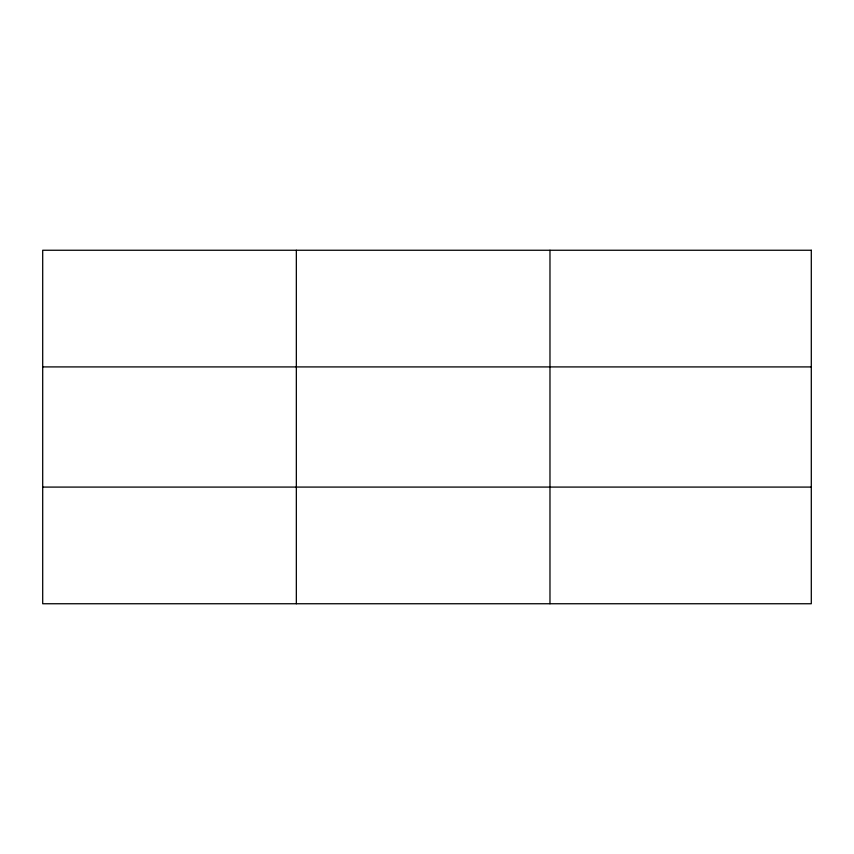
<?xml version="1.0" encoding="UTF-8"?>
<svg xmlns="http://www.w3.org/2000/svg" width="854" height="854" viewBox="0 0 854 854"><rect width="100%" height="100%" fill="white"/><g stroke="black" fill="none" stroke-linecap="round" stroke-linejoin="round"><path stroke-width="1.28" d="M296.338 603.746L296.338 250.254M549.976 603.746L549.976 250.254M42.7 366.91L811.3 366.91M42.7 487.09L811.3 487.09M811.3 250.254L811.3 603.746L42.7 603.746L42.7 250.254L811.3 250.254"/></g></svg>
